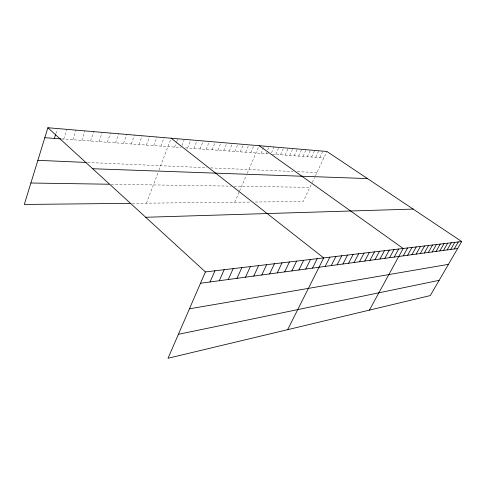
<?xml version="1.0" encoding="UTF-8"?>
<svg xmlns="http://www.w3.org/2000/svg" width="486" height="486" viewBox="0 0 486 486"><rect width="100%" height="100%" fill="white"/><g stroke="black" fill="none" stroke-linecap="round" stroke-linejoin="round"><path stroke-width="0.36" stroke-dasharray="2.43 1.82" d="M55.933 133.486L57.257 129.258M63.745 139.093L66.849 129.349M72.876 139.755L75.998 130.126M81.8 140.399L84.935 130.886M90.524 141.031L93.664 131.633M99.047 141.645L102.2 132.356M107.382 142.246L110.541 133.067M115.534 142.835L118.699 133.759M123.511 143.413L126.682 134.44M131.311 143.978L134.488 135.102M138.947 144.53L142.131 135.752M146.42 145.071L149.609 136.39M153.74 145.6L156.929 137.009M160.909 146.116L164.098 137.623M146.438 203.172L158.223 172.159M158.958 170.221L171.121 138.218M174.608 147.106L176.473 142.252M176.734 141.56L177.803 138.789M181.952 145.521L184.085 140.029M187.578 148.048L190.773 139.889M193.878 148.497L197.073 140.424M200.062 148.947L203.251 140.952M206.125 149.384L209.314 141.469M212.078 149.816L215.262 141.973M217.922 150.241L221.1 142.471M223.657 150.654L226.834 142.957M229.289 151.061L232.466 143.437M234.823 151.462L237.994 143.905M240.254 151.851L243.425 144.366M245.594 152.239L248.759 144.822M250.843 152.616L253.996 145.265M234.695 202.237L239.276 191.648M239.568 190.98L246.402 175.179M247.21 173.308L259.147 145.709M261.061 153.357L263.351 148.109M263.637 147.452L264.208 146.134M266.042 153.716L266.614 152.416M267.756 149.816L269.183 146.559M271.51 152.78L274.074 146.979M275.756 154.42L278.879 147.386M280.489 154.761L283.611 147.787M285.148 155.101L288.259 148.181M289.729 155.429L292.833 148.57M294.237 155.757L297.335 148.953M298.671 156.079L301.763 149.33M303.039 156.395L306.119 149.7M307.334 156.705L310.408 150.065M311.562 157.008L314.63 150.423M315.73 157.312L318.786 150.781M319.824 157.604L322.874 151.128M311.083 184.911L303.228 201.52L254.603 202.03M312.243 182.457L314.582 177.512M315.463 175.646L326.902 151.468M132.289 203.318L251.134 202.067M111.191 184.261L231.148 186.138M234.155 186.187L309.922 187.371M87.656 162.506L207.03 167.731M210.687 167.889L293.101 171.497M297.462 171.686L316.933 172.542M61.588 138.935L181.156 147.58M185.439 147.89L268.843 153.922M272.318 154.171L323.864 157.895"/><path stroke-width="0.73" d="M461.7 241.542L205.414 271.923L168.028 358.261L430.28 295.573L461.7 241.542L326.902 151.468L47.883 127.739L24.3 204.46L130.831 203.336M54.389 138.419L55.714 134.191M210.031 281.977L214.94 270.793M219.283 280.726L224.18 269.7M228.274 279.511L233.159 268.637M237.004 278.332L241.882 267.598M245.497 277.184L250.363 266.595M253.753 276.066L258.607 265.617M261.79 274.979L266.626 264.67M269.609 273.922L274.432 263.74M277.22 272.895L282.026 262.841M284.638 271.893L289.425 261.966M291.867 270.915L296.636 261.11M298.908 269.961L303.659 260.277M305.773 269.037L310.505 259.463M312.474 268.132L317.188 258.674M287.657 329.666L323.7 257.902L171.121 138.218M325.195 266.407L329.873 257.167M331.245 265.593L335.899 256.456M337.15 264.791L341.786 255.758M342.928 264.013L347.539 255.077M348.571 263.248L353.164 254.409M354.094 262.501L358.662 253.759M359.494 261.772L364.044 253.121M364.779 261.061L369.305 252.495M369.949 260.362L374.457 251.882M375.01 259.676L379.493 251.286M379.967 259.008L384.426 250.703M384.815 258.352L389.256 250.132M389.572 257.708L393.988 249.567M394.225 257.082L398.623 249.02M369.372 310.135L403.161 248.48L259.147 145.709M403.259 255.861L407.608 247.951M407.639 255.265L411.97 247.435M411.94 254.682L416.247 246.931M416.156 254.117L420.439 246.432M420.287 253.558L424.551 245.946M424.345 253.006L428.585 245.466M428.324 252.471L432.54 244.999M432.224 251.942L436.428 244.537M436.057 251.426L440.237 244.087M439.824 250.916L443.979 243.644M443.518 250.418L447.655 243.207M447.144 249.925L451.257 242.781M450.71 249.446L454.799 242.362M454.21 248.972L458.28 241.949M178.405 334.307L439.137 280.343M189.443 308.817L448.438 264.348M200.505 283.265L457.648 248.504M145.709 217.272L413.124 209.083M30.891 183.009L109.071 184.23M92.686 168.745L367.477 178.581M37.865 160.325L86.241 162.446M44.815 137.726L60.865 138.887M47.883 127.739L205.414 271.923"/></g></svg>
